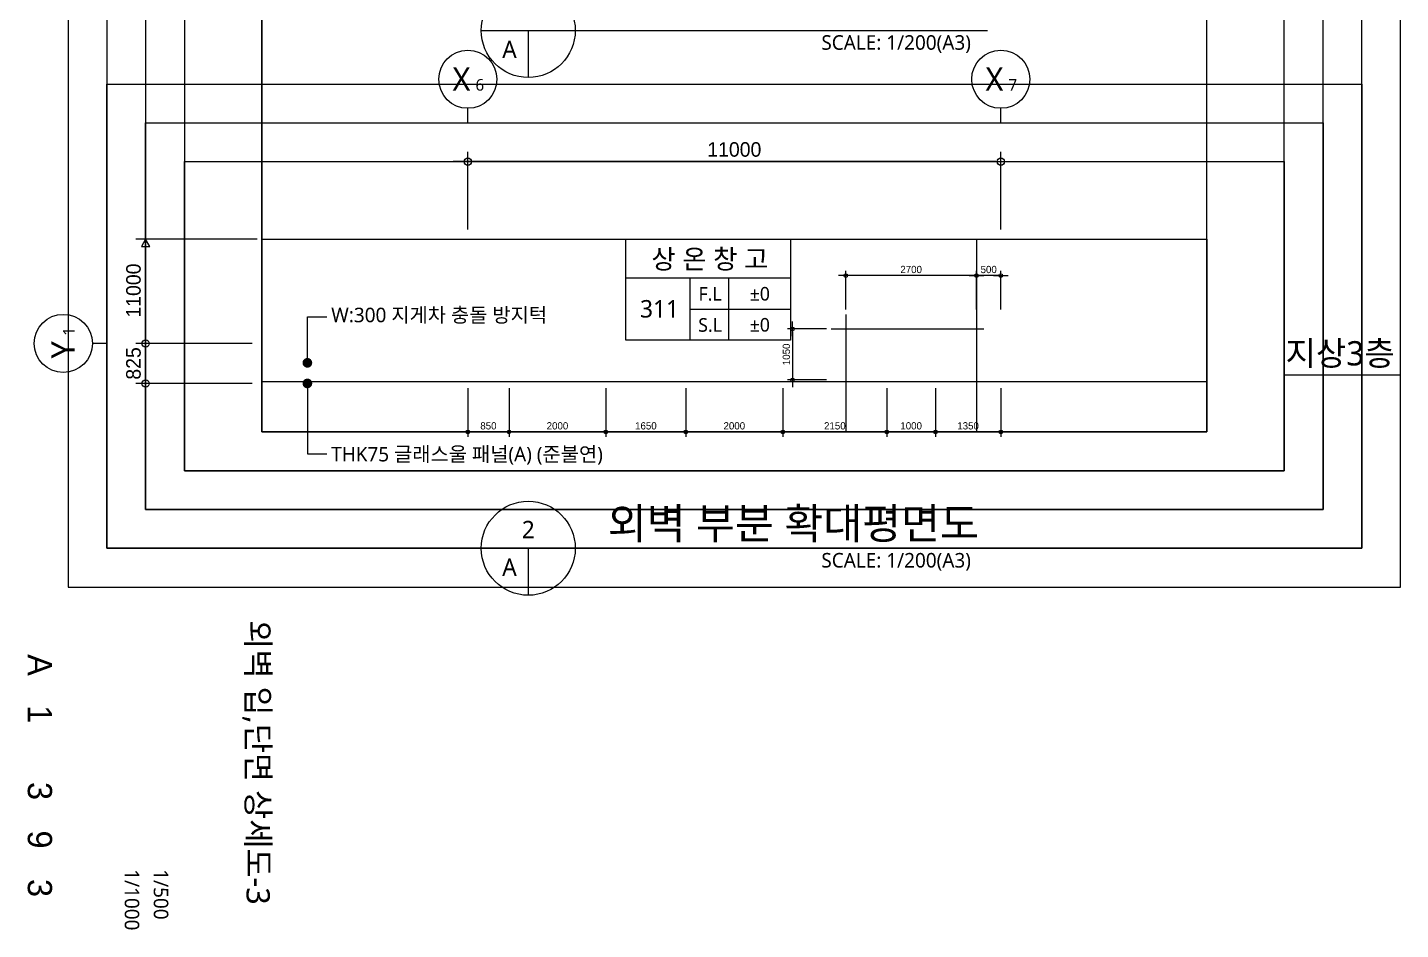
# Model space of a CAD drawing. Header units: millimetres. Extents: x 43197023 to 43466355, y 1341521 to 1420690.
# Drawn here: x 43312984 to 43341323, y 1342626 to 1361233 of the extents above; entities that cross this region are included whole.
import ezdxf
from ezdxf.enums import TextEntityAlignment as Align

# ---------------------------------------------------------------- set-up
doc = ezdxf.new("R2010")
doc.units = ezdxf.units.MM
doc.header["$LTSCALE"] = 1000
doc.header["$MEASUREMENT"] = 0
doc.header["$PDSIZE"] = -10
doc.linetypes.add('CEN', pattern=[62, 60, -1, 0, -1])
doc.layers.get('0').update_dxf_attribs({"linetype": 'CONTINUOUS'})
doc.layers.get('Defpoints').update_dxf_attribs({"color": 171, "linetype": 'CONTINUOUS'})
for name, color, linetype in [('Center(AR)', 30, 'CEN'), ('INS', 9, 'BATTING'), ('LED', 7, 'CONTINUOUS'), ('NDIM', 7, 'CONTINUOUS'), ('SYM', 7, 'CONTINUOUS'), ('SYM(AXIS)', 7, 'CONTINUOUS'), ('TEXT', 3, 'CONTINUOUS'), ('TEXT(AXIS)', 2, 'CONTINUOUS'), ('TEXT(노트)', 7, 'CONTINUOUS'), ('TEXT(실명)', 3, 'CONTINUOUS'), ('TEXT-TITLE', 6, 'CONTINUOUS'), ('TEXT-기입', 6, 'CONTINUOUS'), ('TITLE', 7, 'CONTINUOUS')]:
    doc.layers.add(name, color=color, linetype=linetype)
doc.styles.add('CGS', font='cgse', dxfattribs={"bigfont": 'cgs'})
doc.styles.add('나눔바른고딕', font='NanumBarunGothic.ttf')
doc.linetypes.add('BATTING', pattern='A,0.0001,-0.1,[134,ltypeshp.shx,S=0.1,R=0,X=-0.1,Y=0],-0.2,[134,ltypeshp.shx,S=0.1,R=180,X=0.1,Y=0],-0.1', length=0.4001)
doc.dimstyles.new('NDIM 1200', dxfattribs={"dimscale": 500, "dimtxt": 3, "dimasz": 1, "dimexe": 2, "dimexo": 2, "dimgap": 1, "dimtad": 1, "dimdec": 0, "dimdsep": 46, "dimtxsty": 'CGS', "dimblk": 'DOT0', "dimcen": 1, "dimdle": 8, "dimclrd": 2, "dimclre": 2, "dimclrt": 2, "dimadec": 0, "dimazin": 0, "dimtfac": 1, "dimtdec": 0, "dimtix": 1, "dimtmove": 2, "dimatfit": 3, "dimldrblk": 'DOT0', "dimfxl": 1, "dimtolj": 1, "dimtzin": 0, "dimlwd": -1, "dimlwe": -1, "dimarcsym": 0})

# ---------------------------------------------------------------- blocks, each defined once
blk = doc.blocks.new('DOT0')
blk.add_line((-3, 0), (3, 0))
at = {"color": 6}
blk.add_circle((0, 0), 0.75, dxfattribs=at)
blk = doc.blocks.new('*D350')
at = {"layer": 'Defpoints', "color": 0, "ltscale": 0.4, "transparency": 16777216}
for p in [(43322073, 1358465), (43322073, 1356865), (43333073, 1356865)]:
    blk.add_point(p, dxfattribs=at)
at = {"layer": 'NDIM', "ltscale": 0.4, "transparency": 16777216}
for p, q in [((43322073, 1357065), (43322073, 1358665)), ((43333073, 1357065), (43333073, 1358665)), ((43332973, 1358465), (43322173, 1358465))]:
    blk.add_line(p, q, dxfattribs=at)
at = {"layer": 'NDIM', "ltscale": 0.4, "transparency": 16777216, "xscale": 100, "yscale": 100, "zscale": 100, "rotation": 180}
blk.add_blockref('DOT0', (43322073, 1358465), dxfattribs=at)
at = {"layer": 'NDIM', "ltscale": 0.4, "transparency": 16777216, "xscale": 100, "yscale": 100, "zscale": 100}
blk.add_blockref('DOT0', (43333073, 1358465), dxfattribs=at)
at = {"layer": 'NDIM', "ltscale": 0.4, "transparency": 16777216, "insert": (43327573, 1358715), "char_height": 300, "attachment_point": 5, "style": 'CGS'}
blk.add_mtext('\\A1;11000', dxfattribs=at)
blk = doc.blocks.new('A$C2F20087E')
at = {"layer": 'SYM(AXIS)'}
blk.add_line((600, 0), (600, 300), dxfattribs=at)
blk.add_circle((600, 900), 600, dxfattribs=at)
blk = doc.blocks.new('*D351')
at = {"layer": 'Defpoints', "color": 0, "ltscale": 0.4, "transparency": 16777216}
for p in [(43322073, 1353890), (43322923, 1353890), (43322073, 1352890)]:
    blk.add_point(p, dxfattribs=at)
at = {"layer": 'NDIM', "ltscale": 0.4, "transparency": 16777216}
for p, q in [((43322073, 1353790), (43322073, 1352790)), ((43322923, 1353790), (43322923, 1352790)), ((43322873, 1352890), (43322123, 1352890))]:
    blk.add_line(p, q, dxfattribs=at)
at = {"layer": 'NDIM', "ltscale": 0.4, "transparency": 16777216, "xscale": 50, "yscale": 50, "zscale": 50, "rotation": 180}
blk.add_blockref('DOT0', (43322073, 1352890), dxfattribs=at)
at = {"layer": 'NDIM', "ltscale": 0.4, "transparency": 16777216, "xscale": 50, "yscale": 50, "zscale": 50}
blk.add_blockref('DOT0', (43322923, 1352890), dxfattribs=at)
at = {"layer": 'NDIM', "ltscale": 0.4, "transparency": 16777216, "insert": (43322498, 1353015), "char_height": 150, "attachment_point": 5, "style": 'CGS'}
blk.add_mtext('\\A1;850', dxfattribs=at)
blk = doc.blocks.new('*D352')
at = {"layer": 'Defpoints', "color": 0, "ltscale": 0.4, "transparency": 16777216}
for p in [(43322923, 1353890), (43324923, 1353890), (43322923, 1352890)]:
    blk.add_point(p, dxfattribs=at)
at = {"layer": 'NDIM', "ltscale": 0.4, "transparency": 16777216}
for p, q in [((43322923, 1353790), (43322923, 1352790)), ((43324923, 1353790), (43324923, 1352790)), ((43324873, 1352890), (43322973, 1352890))]:
    blk.add_line(p, q, dxfattribs=at)
at = {"layer": 'NDIM', "ltscale": 0.4, "transparency": 16777216, "xscale": 50, "yscale": 50, "zscale": 50, "rotation": 180}
blk.add_blockref('DOT0', (43322923, 1352890), dxfattribs=at)
at = {"layer": 'NDIM', "ltscale": 0.4, "transparency": 16777216, "xscale": 50, "yscale": 50, "zscale": 50}
blk.add_blockref('DOT0', (43324923, 1352890), dxfattribs=at)
at = {"layer": 'NDIM', "ltscale": 0.4, "transparency": 16777216, "insert": (43323923, 1353015), "char_height": 150, "attachment_point": 5, "style": 'CGS'}
blk.add_mtext('\\A1;2000', dxfattribs=at)
blk = doc.blocks.new('*D353')
at = {"layer": 'Defpoints', "color": 0, "ltscale": 0.4, "transparency": 16777216}
for p in [(43324923, 1353890), (43326573, 1353890), (43324923, 1352890)]:
    blk.add_point(p, dxfattribs=at)
at = {"layer": 'NDIM', "ltscale": 0.4, "transparency": 16777216}
for p, q in [((43324923, 1353790), (43324923, 1352790)), ((43326573, 1353790), (43326573, 1352790)), ((43326523, 1352890), (43324973, 1352890))]:
    blk.add_line(p, q, dxfattribs=at)
at = {"layer": 'NDIM', "ltscale": 0.4, "transparency": 16777216, "xscale": 50, "yscale": 50, "zscale": 50, "rotation": 180}
blk.add_blockref('DOT0', (43324923, 1352890), dxfattribs=at)
at = {"layer": 'NDIM', "ltscale": 0.4, "transparency": 16777216, "xscale": 50, "yscale": 50, "zscale": 50}
blk.add_blockref('DOT0', (43326573, 1352890), dxfattribs=at)
at = {"layer": 'NDIM', "ltscale": 0.4, "transparency": 16777216, "insert": (43325748, 1353015), "char_height": 150, "attachment_point": 5, "style": 'CGS'}
blk.add_mtext('\\A1;1650', dxfattribs=at)
blk = doc.blocks.new('*D354')
at = {"layer": 'Defpoints', "color": 0, "ltscale": 0.4, "transparency": 16777216}
for p in [(43326573, 1353890), (43328573, 1353890), (43326573, 1352890)]:
    blk.add_point(p, dxfattribs=at)
at = {"layer": 'NDIM', "ltscale": 0.4, "transparency": 16777216}
for p, q in [((43326573, 1353790), (43326573, 1352790)), ((43328573, 1353790), (43328573, 1352790)), ((43328523, 1352890), (43326623, 1352890))]:
    blk.add_line(p, q, dxfattribs=at)
at = {"layer": 'NDIM', "ltscale": 0.4, "transparency": 16777216, "xscale": 50, "yscale": 50, "zscale": 50, "rotation": 180}
blk.add_blockref('DOT0', (43326573, 1352890), dxfattribs=at)
at = {"layer": 'NDIM', "ltscale": 0.4, "transparency": 16777216, "xscale": 50, "yscale": 50, "zscale": 50}
blk.add_blockref('DOT0', (43328573, 1352890), dxfattribs=at)
at = {"layer": 'NDIM', "ltscale": 0.4, "transparency": 16777216, "insert": (43327573, 1353015), "char_height": 150, "attachment_point": 5, "style": 'CGS'}
blk.add_mtext('\\A1;2000', dxfattribs=at)
blk = doc.blocks.new('*D355')
at = {"layer": 'Defpoints', "color": 0, "ltscale": 0.4, "transparency": 16777216}
for p in [(43328573, 1353890), (43330723, 1353890), (43328573, 1352890)]:
    blk.add_point(p, dxfattribs=at)
at = {"layer": 'NDIM', "ltscale": 0.4, "transparency": 16777216}
for p, q in [((43328573, 1353790), (43328573, 1352790)), ((43330723, 1353790), (43330723, 1352790)), ((43330673, 1352890), (43328623, 1352890))]:
    blk.add_line(p, q, dxfattribs=at)
at = {"layer": 'NDIM', "ltscale": 0.4, "transparency": 16777216, "xscale": 50, "yscale": 50, "zscale": 50, "rotation": 180}
blk.add_blockref('DOT0', (43328573, 1352890), dxfattribs=at)
at = {"layer": 'NDIM', "ltscale": 0.4, "transparency": 16777216, "xscale": 50, "yscale": 50, "zscale": 50}
blk.add_blockref('DOT0', (43330723, 1352890), dxfattribs=at)
at = {"layer": 'NDIM', "ltscale": 0.4, "transparency": 16777216, "insert": (43329648, 1353015), "char_height": 150, "attachment_point": 5, "style": 'CGS'}
blk.add_mtext('\\A1;2150', dxfattribs=at)
blk = doc.blocks.new('*D356')
at = {"layer": 'Defpoints', "color": 0, "ltscale": 0.4, "transparency": 16777216}
for p in [(43330723, 1353890), (43331723, 1353890), (43330723, 1352890)]:
    blk.add_point(p, dxfattribs=at)
at = {"layer": 'NDIM', "ltscale": 0.4, "transparency": 16777216}
for p, q in [((43330723, 1353790), (43330723, 1352790)), ((43331723, 1353790), (43331723, 1352790)), ((43331673, 1352890), (43330773, 1352890))]:
    blk.add_line(p, q, dxfattribs=at)
at = {"layer": 'NDIM', "ltscale": 0.4, "transparency": 16777216, "xscale": 50, "yscale": 50, "zscale": 50, "rotation": 180}
blk.add_blockref('DOT0', (43330723, 1352890), dxfattribs=at)
at = {"layer": 'NDIM', "ltscale": 0.4, "transparency": 16777216, "xscale": 50, "yscale": 50, "zscale": 50}
blk.add_blockref('DOT0', (43331723, 1352890), dxfattribs=at)
at = {"layer": 'NDIM', "ltscale": 0.4, "transparency": 16777216, "insert": (43331223, 1353015), "char_height": 150, "attachment_point": 5, "style": 'CGS'}
blk.add_mtext('\\A1;1000', dxfattribs=at)
blk = doc.blocks.new('*D357')
at = {"layer": 'Defpoints', "color": 0, "ltscale": 0.4, "transparency": 16777216}
for p in [(43331723, 1353890), (43333073, 1353890), (43331723, 1352890)]:
    blk.add_point(p, dxfattribs=at)
at = {"layer": 'NDIM', "ltscale": 0.4, "transparency": 16777216}
for p, q in [((43331723, 1353790), (43331723, 1352790)), ((43333073, 1353790), (43333073, 1352790)), ((43333023, 1352890), (43331773, 1352890))]:
    blk.add_line(p, q, dxfattribs=at)
at = {"layer": 'NDIM', "ltscale": 0.4, "transparency": 16777216, "xscale": 50, "yscale": 50, "zscale": 50, "rotation": 180}
blk.add_blockref('DOT0', (43331723, 1352890), dxfattribs=at)
at = {"layer": 'NDIM', "ltscale": 0.4, "transparency": 16777216, "xscale": 50, "yscale": 50, "zscale": 50}
blk.add_blockref('DOT0', (43333073, 1352890), dxfattribs=at)
at = {"layer": 'NDIM', "ltscale": 0.4, "transparency": 16777216, "insert": (43332398, 1353015), "char_height": 150, "attachment_point": 5, "style": 'CGS'}
blk.add_mtext('\\A1;1350', dxfattribs=at)
blk = doc.blocks.new('A$C51E23882')
at = {"layer": 'TITLE'}
blk.add_lwpolyline([(8500, 0), (0, 0), (0, 5200), (8500, 5200)], close=True, dxfattribs=at)
for points in [[(8500, 3200), (0, 3200)], [(3300, 3200), (3300, 0)], [(5300, 3200), (5300, 0)], [(3300, 1600), (8500, 1600)]]:
    blk.add_lwpolyline(points, dxfattribs=at)
at = {"layer": 'TITLE', "style": '나눔바른고딕'}
for s, p in [('F.L', (4352, 2378)), ('S.L', (4352, 778))]:
    blk.add_text(s, height=700, dxfattribs=at).set_placement(p, align=Align.MIDDLE)
blk = doc.blocks.new('*D358')
at = {"layer": 'Defpoints', "color": 0, "ltscale": 0.4, "transparency": 16777216}
for p in [(43317823, 1354715), (43315423, 1353890), (43317823, 1353890)]:
    blk.add_point(p, dxfattribs=at)
at = {"layer": 'NDIM', "ltscale": 0.4, "transparency": 16777216}
for p, q in [((43315423, 1354815), (43315423, 1354915)), ((43317623, 1354715), (43315223, 1354715)), ((43315423, 1354715), (43315423, 1353890)), ((43317623, 1353890), (43315223, 1353890)), ((43315423, 1353790), (43315423, 1353690))]:
    blk.add_line(p, q, dxfattribs=at)
at = {"layer": 'NDIM', "ltscale": 0.4, "transparency": 16777216, "xscale": 100, "yscale": 100, "zscale": 100}
for p, rotation in [((43315423, 1354715), 270), ((43315423, 1353890), 90)]:
    blk.add_blockref('DOT0', p, dxfattribs=dict(at, rotation=rotation))
at = {"layer": 'NDIM', "ltscale": 0.4, "transparency": 16777216, "insert": (43315173, 1354303), "char_height": 300, "attachment_point": 5, "rotation": 90, "style": 'CGS'}
blk.add_mtext('\\A1;825', dxfattribs=at)
blk = doc.blocks.new('*D371')
at = {"layer": 'Defpoints', "color": 0, "ltscale": 0.4, "transparency": 16777216}
for p in [(43329873, 1356115), (43329873, 1355315), (43332573, 1355315)]:
    blk.add_point(p, dxfattribs=at)
at = {"layer": 'NDIM', "ltscale": 0.4, "transparency": 16777216}
for p, q in [((43329873, 1355415), (43329873, 1356215)), ((43332523, 1356115), (43329923, 1356115)), ((43332573, 1355415), (43332573, 1356215))]:
    blk.add_line(p, q, dxfattribs=at)
at = {"layer": 'NDIM', "ltscale": 0.4, "transparency": 16777216, "xscale": 50, "yscale": 50, "zscale": 50, "rotation": 180}
blk.add_blockref('DOT0', (43329873, 1356115), dxfattribs=at)
at = {"layer": 'NDIM', "ltscale": 0.4, "transparency": 16777216, "xscale": 50, "yscale": 50, "zscale": 50}
blk.add_blockref('DOT0', (43332573, 1356115), dxfattribs=at)
at = {"layer": 'NDIM', "ltscale": 0.4, "transparency": 16777216, "insert": (43331223, 1356240), "char_height": 150, "attachment_point": 5, "style": 'CGS'}
blk.add_mtext('\\A1;2700', dxfattribs=at)
blk = doc.blocks.new('*D372')
at = {"layer": 'Defpoints', "color": 0, "ltscale": 0.4, "transparency": 16777216}
for p in [(43329573, 1355015), (43328773, 1353965), (43329573, 1353965)]:
    blk.add_point(p, dxfattribs=at)
at = {"layer": 'NDIM', "ltscale": 0.4, "transparency": 16777216}
for p, q in [((43329473, 1355015), (43328673, 1355015)), ((43328773, 1354965), (43328773, 1354015)), ((43329473, 1353965), (43328673, 1353965))]:
    blk.add_line(p, q, dxfattribs=at)
at = {"layer": 'NDIM', "ltscale": 0.4, "transparency": 16777216, "xscale": 50, "yscale": 50, "zscale": 50}
for p, rotation in [((43328773, 1355015), 90), ((43328773, 1353965), 270)]:
    blk.add_blockref('DOT0', p, dxfattribs=dict(at, rotation=rotation))
at = {"layer": 'NDIM', "ltscale": 0.4, "transparency": 16777216, "insert": (43328648, 1354490), "char_height": 150, "attachment_point": 5, "rotation": 90, "style": 'CGS'}
blk.add_mtext('\\A1;1050', dxfattribs=at)
blk = doc.blocks.new('*D373')
at = {"layer": 'Defpoints', "color": 0, "ltscale": 0.4, "transparency": 16777216}
for p in [(43332573, 1356115), (43332573, 1355315), (43333073, 1355315)]:
    blk.add_point(p, dxfattribs=at)
at = {"layer": 'NDIM', "ltscale": 0.4, "transparency": 16777216}
for p, q in [((43332573, 1355415), (43332573, 1356215)), ((43333023, 1356115), (43332623, 1356115)), ((43333073, 1355415), (43333073, 1356215))]:
    blk.add_line(p, q, dxfattribs=at)
at = {"layer": 'NDIM', "ltscale": 0.4, "transparency": 16777216, "xscale": 50, "yscale": 50, "zscale": 50, "rotation": 180}
blk.add_blockref('DOT0', (43332573, 1356115), dxfattribs=at)
at = {"layer": 'NDIM', "ltscale": 0.4, "transparency": 16777216, "xscale": 50, "yscale": 50, "zscale": 50}
blk.add_blockref('DOT0', (43333073, 1356115), dxfattribs=at)
at = {"layer": 'NDIM', "ltscale": 0.4, "transparency": 16777216, "insert": (43332823, 1356240), "char_height": 150, "attachment_point": 5, "style": 'CGS'}
blk.add_mtext('\\A1;500', dxfattribs=at)

msp = doc.modelspace()

# ---------------------------------------------------------------- linework, layer by layer
at = {"color": 6}
msp.add_lwpolyline([(43315423.3, 1356865.3), (43315336.7, 1356715.3), (43315509.9, 1356715.3)], close=True, dxfattribs=at)
at = {"layer": 'Center(AR)'}
for p, q in [((43332573.3, 1356865.2), (43332573.3, 1352890.2)), ((43329873.3, 1355315.2), (43329873.3, 1352890.2)), ((43329573.3, 1355015.2), (43332723.3, 1355015.2))]:
    msp.add_line(p, q, dxfattribs=at)
at = {"layer": 'Defpoints', "ltscale": 10000}
for points in [[(43313823.4, 1349690.2), (43341323.4, 1349690.2), (43341323.4, 1420690.2), (43313823.4, 1420690.2)], [(43314623.4, 1350490.2), (43340523.4, 1350490.2), (43340523.4, 1419890.2), (43314623.4, 1419890.2)], [(43315423.4, 1351290.2), (43339723.4, 1351290.2), (43339723.4, 1419090.2), (43315423.4, 1419090.2)], [(43316223.4, 1352090.2), (43338923.4, 1352090.2), (43338923.4, 1418290.2), (43316223.4, 1418290.2)], [(43317823.4, 1352890.2), (43337323.4, 1352890.2), (43337323.4, 1416690.2), (43317823.4, 1416690.2)], [(43314623.4, 1360065.2), (43340523.4, 1360065.2), (43340523.4, 1350490.2), (43314623.4, 1350490.2)], [(43315423.4, 1359265.2), (43339723.4, 1359265.2), (43339723.4, 1351290.2), (43315423.4, 1351290.2)], [(43316223.4, 1358465.2), (43338923.4, 1358465.2), (43338923.4, 1352090.2), (43316223.4, 1352090.2)], [(43317823.4, 1356865.2), (43337323.4, 1356865.2), (43337323.4, 1352890.2), (43317823.4, 1352890.2)]]:
    msp.add_lwpolyline(points, close=True, dxfattribs=at)
at = {"layer": 'INS', "ltscale": 0.09}
msp.add_line((43317823.4, 1353927.7), (43337323.4, 1353927.7), dxfattribs=at)
at = {"layer": 'NDIM', "ltscale": 0.4}
for p, q in [((43317723.3, 1356865.2), (43315223.3, 1356865.2)), ((43315423.3, 1356865.3), (43315423.3, 1354815.2)), ((43317623.3, 1354715.2), (43315223.3, 1354715.2))]:
    msp.add_line(p, q, dxfattribs=at)
at = {"layer": 'SYM'}
for p, q in [((43322351, 1361170.5), (43332795.8, 1361170.5)), ((43323320.7, 1361170.5), (43323320.7, 1360200.8)), ((43338923.4, 1354068.7), (43341323.4, 1354068.7)), ((43322351, 1350490.2), (43332795.8, 1350490.2)), ((43323320.7, 1350490.2), (43323320.7, 1349520.5))]:
    msp.add_line(p, q, dxfattribs=at)
at = {"layer": 'SYM', "color": 8}
for points in [[(43317823.4, 1353590.2), (43317823.5, 1387540.2), (43317723.4, 1387590.2), (43317923.4, 1387590.2), (43317823.4, 1387640.2), (43317823.4, 1416690.2)], [(43337323.4, 1359190.2), (43337323.5, 1389140.2), (43337223.4, 1389190.2), (43337423.4, 1389190.2), (43337323.4, 1389240.2), (43337323.4, 1416690.2)]]:
    msp.add_lwpolyline(points, dxfattribs=at)
at = {"layer": 'SYM'}
for centre in [(43323320.7, 1361170.5), (43323320.7, 1350490.2)]:
    msp.add_circle(centre, 969.7, dxfattribs=at)

# ---------------------------------------------------------------- block references
for p in [(43321473.3, 1359265.2), (43332473.3, 1359265.2)]:
    msp.add_blockref('A$C2F20087E', p)
at = {"xscale": 0.4, "yscale": 0.4, "zscale": 0.4}
msp.add_blockref('A$C51E23882', (43325332.7, 1354785.2), dxfattribs=at)
at = {"rotation": 90}
msp.add_blockref('A$C2F20087E', (43314623.3, 1354115.2), dxfattribs=at)
at = {"layer": 'NDIM', "ltscale": 0.4, "xscale": 100, "yscale": 100, "zscale": 100, "rotation": 270}
msp.add_blockref('DOT0', (43315423.3, 1354715.2), dxfattribs=at)

# ---------------------------------------------------------------- texts
at = {"layer": 'NDIM', "ltscale": 0.4, "insert": (43315173.3, 1355806.1), "char_height": 300, "attachment_point": 5, "rotation": 90, "style": 'CGS'}
msp.add_mtext('\\A1;11000', dxfattribs=at)
at = {"layer": 'TEXT', "style": '나눔바른고딕'}
for s, p in [('A', (43322932.8, 1360782.6)), ('2', (43323320.7, 1350878)), ('A', (43322932.8, 1350102.3))]:
    msp.add_text(s, height=360, dxfattribs=at).set_placement(p, align=Align.MIDDLE)
for p in [(43332456.5, 1361073.5), (43332456.5, 1350393.2)]:
    msp.add_text('SCALE: 1/200(A3)', height=300, dxfattribs=at).set_placement(p, align=Align.TOP_RIGHT)
for s, height, p in [('지상3층', 500, (43338949.3, 1354262.6)), ('외벽 부분 확대평면도', 640, (43324960.7, 1350684.1))]:
    msp.add_text(s, height=height, dxfattribs=at).set_placement(p)
at = {"layer": 'TEXT(AXIS)', "style": '나눔바른고딕'}
for s, height, p in [('X', 480, (43321941.7, 1360169.1)), ('X', 480, (43332941.7, 1360169.1)), ('6', 240, (43322320.9, 1360049.2)), ('7', 240, (43333320.9, 1360049.2))]:
    msp.add_text(s, height=height, dxfattribs=at).set_placement(p, align=Align.MIDDLE)
for s, height, p in [('1', 240, (43313839.3, 1354962.7)), ('Y', 480, (43313719.4, 1354583.5))]:
    msp.add_text(s, height=height, rotation=90, dxfattribs=at).set_placement(p, align=Align.MIDDLE)
at = {"layer": 'TEXT(노트)', "style": '나눔바른고딕'}
for s, p in [('W:300 지게차 충돌 방지턱', (43319253.1, 1355302.7)), ('THK75 글래스울 패널(A) (준불연)', (43319253.1, 1352431.7))]:
    msp.add_text(s, height=300, dxfattribs=at).set_placement(p, align=Align.MIDDLE_LEFT)
at = {"layer": 'TEXT(실명)', "style": '나눔바른고딕'}
msp.add_text('상 온 창 고', height=400, dxfattribs=at).set_placement((43327067.8, 1356462.8), align=Align.MIDDLE)
at = {"layer": 'TEXT-TITLE', "style": '나눔바른고딕'}
msp.add_text('외벽 입,단면 상세도-3', height=480, rotation=270, dxfattribs=at).set_placement((43317506.5, 1346073.3), align=Align.CENTER)
at = {"layer": 'TEXT-기입', "style": '나눔바른고딕'}
for s, height, p in [('±0', 280, (43328099.2, 1355740.3)), ('311', 360, (43326029.2, 1355430.5)), ('±0', 280, (43328099.2, 1355100.3))]:
    msp.add_text(s, height=height, dxfattribs=at).set_placement(p, align=Align.MIDDLE)
at = {"layer": 'TEXT-기입', "style": 'CGS'}
for s, p in [('A', (43313241.3, 1348082.4)), ('1', (43313241.3, 1347069.8)), ('3', (43313241.3, 1345482.4)), ('9', (43313241.3, 1344482.4)), ('3', (43313241.3, 1343482.4))]:
    msp.add_text(s, height=500, rotation=270, dxfattribs=at).set_placement(p, align=Align.MIDDLE_CENTER)
at = {"layer": 'TEXT-기입', "style": '나눔바른고딕'}
for s, p in [('1/1000', (43314901.3, 1343869.8)), ('1/500', (43315501.3, 1343869.8))]:
    msp.add_text(s, height=300, rotation=270, dxfattribs=at).set_placement(p, align=Align.BOTTOM_LEFT)

# ---------------------------------------------------------------- dimensions: what is measured, and where the dimension line sits
at = {"layer": 'NDIM', "ltscale": 0.4}
for base, p1, p2, angle, override, picture, middle in [((43322073.3, 1358465.2), (43333073.3, 1356865.2), (43322073.3, 1356865.2), 180, {"dimscale": 100, "dimclrd": 256, "dimclre": 256, "dimclrt": 256}, '*D350', (43327573.3, 1358715.2)), ((43315423.4, 1353890.2), (43317823.3, 1354715.2), (43317823.4, 1353890.2), 90, {"dimscale": 100, "dimclrd": 256, "dimclre": 256, "dimclrt": 256}, '*D358', (43315173.4, 1354302.7)), ((43328773.4, 1353965.2), (43329573.3, 1355015.2), (43329573.3, 1353965.2), 90, {"dimscale": 50, "dimclrd": 256, "dimclre": 256, "dimclrt": 256}, '*D372', (43328648.4, 1354490.2)), ((43322073.3, 1352890.2), (43322923.3, 1353890.2), (43322073.3, 1353890.2), 180, {"dimscale": 50, "dimclrd": 256, "dimclre": 256, "dimclrt": 256}, '*D351', (43322498.3, 1353015.2)), ((43322923.3, 1352890.2), (43324923.3, 1353890.2), (43322923.3, 1353890.2), 180, {"dimscale": 50, "dimclrd": 256, "dimclre": 256, "dimclrt": 256}, '*D352', (43323923.3, 1353015.2)), ((43324923.3, 1352890.2), (43326573.3, 1353890.2), (43324923.3, 1353890.2), 180, {"dimscale": 50, "dimclrd": 256, "dimclre": 256, "dimclrt": 256}, '*D353', (43325748.3, 1353015.2)), ((43326573.3, 1352890.2), (43328573.3, 1353890.2), (43326573.3, 1353890.2), 180, {"dimscale": 50, "dimclrd": 256, "dimclre": 256, "dimclrt": 256}, '*D354', (43327573.3, 1353015.2)), ((43328573.3, 1352890.2), (43330723.3, 1353890.2), (43328573.3, 1353890.2), 180, {"dimscale": 50, "dimclrd": 256, "dimclre": 256, "dimclrt": 256}, '*D355', (43329648.3, 1353015.2)), ((43330723.3, 1352890.2), (43331723.3, 1353890.2), (43330723.3, 1353890.2), 180, {"dimscale": 50, "dimclrd": 256, "dimclre": 256, "dimclrt": 256}, '*D356', (43331223.3, 1353015.2)), ((43331723.3, 1352890.2), (43333073.3, 1353890.2), (43331723.3, 1353890.2), 180, {"dimscale": 50, "dimclrd": 256, "dimclre": 256, "dimclrt": 256}, '*D357', (43332398.3, 1353015.2))]:
    dim = msp.add_linear_dim(base=base, p1=p1, p2=p2, angle=angle, dimstyle='NDIM 1200', override=override, dxfattribs=at)
    dim.commit()
    dim.dimension.update_dxf_attribs({"geometry": picture, "text_midpoint": middle})
for base, p1, p2, picture, middle in [((43329873.3, 1356115.1), (43332573.3, 1355315.2), (43329873.3, 1355315.2), '*D371', (43331223.3, 1356240.1)), ((43332573.3, 1356115.1), (43333073.3, 1355315.2), (43332573.3, 1355315.2), '*D373', (43332823.3, 1356240.1))]:
    dim = msp.add_linear_dim(base=base, p1=p1, p2=p2, dimstyle='NDIM 1200', override={"dimscale": 50, "dimclrd": 256, "dimclre": 256, "dimclrt": 256}, dxfattribs=at)
    dim.commit()
    dim.dimension.update_dxf_attribs({"geometry": picture, "text_midpoint": middle})

# ---------------------------------------------------------------- leaders
at = {"layer": 'LED', "ltscale": 10000}
for points in [[(43318761.2, 1354315.2), (43318761.2, 1355262.2), (43319161.2, 1355262.2)], [(43318761.2, 1353890.2), (43318761.2, 1352437.7), (43319161.2, 1352437.7)]]:
    msp.add_leader(points, dimstyle='NDIM 1200', override={"dimscale": 200, "dimtad": 0, "dimclrd": 256, "dimldrblk": 'Dot'}, dxfattribs=at)

doc.saveas('drawing.dxf')
